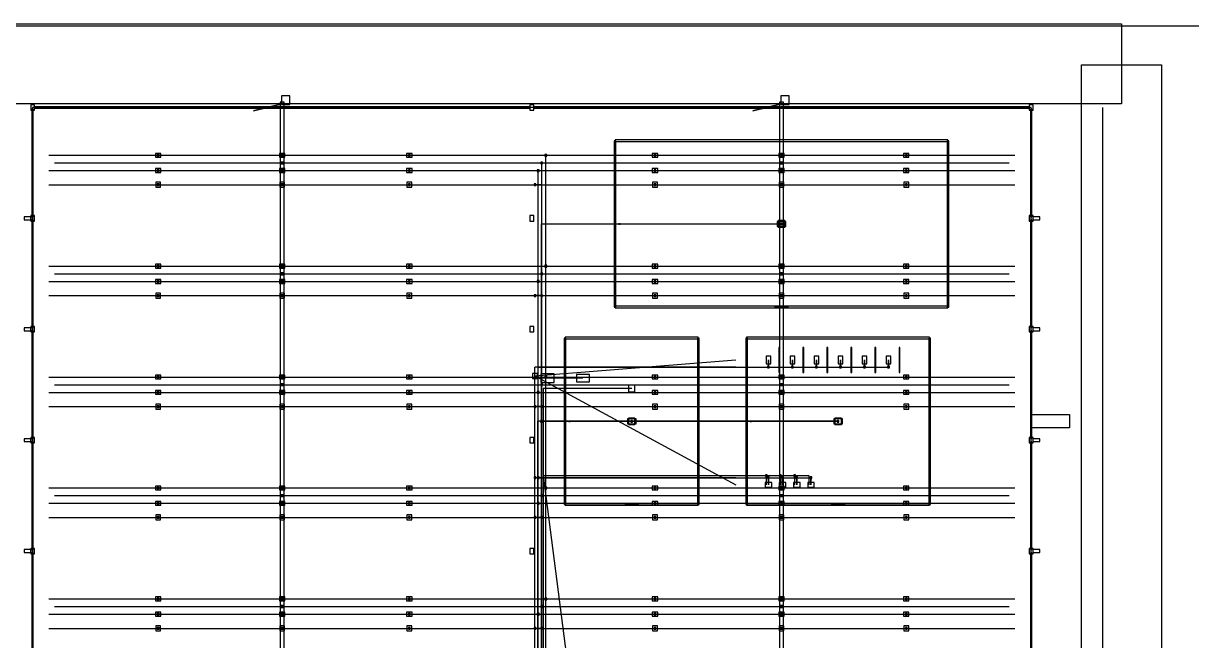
# Model space of a CAD drawing. Header units: metres. Extents: x 0 to 440, y -12 to 455.
# Drawn here: x 111.2 to 218.1, y 122.8 to 179.3 of the extents above; entities that cross this region are included whole.
import ezdxf

# ---------------------------------------------------------------- set-up
doc = ezdxf.new("R2010")
doc.units = ezdxf.units.M
for name, color, linetype in [('DIMENSIONS', 7, 'CONTINUOUS'), ('HALL_EVENT-HALL', 7, 'CONTINUOUS'), ('IFCCOLUMN', 7, 'CONTINUOUS'), ('IFCDOOR', 7, 'CONTINUOUS'), ('IFCWALL', 7, 'CONTINUOUS'), ('MEP_EVENTS_DRAINAGE', 7, 'CONTINUOUS'), ('MEP_EVENTS_ELECTRICAL', 7, 'CONTINUOUS'), ('MEP_EVENTS_FIRE', 7, 'CONTINUOUS'), ('MEP_EVENTS_MECHANICAL', 7, 'CONTINUOUS'), ('MEP_EVENTS_PLUMBING', 7, 'CONTINUOUS'), ('OUTDOOR_30_ACRES', 7, 'CONTINUOUS'), ('SITE_ROADS', 7, 'CONTINUOUS'), ('SITE_WALKS', 7, 'CONTINUOUS')]:
    doc.layers.add(name, color=color, linetype=linetype)

msp = doc.modelspace()

# ---------------------------------------------------------------- linework, layer by layer
at = {"layer": 'DIMENSIONS'}
msp.add_lwpolyline([(210, 70), (210, 171.6)], dxfattribs=at)
at = {"layer": 'HALL_EVENT-HALL'}
msp.add_lwpolyline([(112, 70), (203.44, 70), (203.44, 171.6), (112, 171.6)], close=True, dxfattribs=at)
at = {"layer": 'IFCCOLUMN'}
for points in [[(111.83, 171.350006), (112.17, 171.350006), (112.17, 171.850006), (111.83, 171.850006)], [(157.550001, 171.350006), (157.890001, 171.350006), (157.890001, 171.850006), (157.550001, 171.850006)], [(203.270002, 171.350006), (203.610002, 171.350006), (203.610002, 171.850006), (203.270002, 171.850006)], [(111.220127, 161.310002), (111.849873, 161.310002), (111.849873, 161.570006), (111.220127, 161.570006)], [(111.83, 161.190002), (112.17, 161.190002), (112.17, 161.690002), (111.83, 161.690002)], [(157.550001, 161.190002), (157.890001, 161.190002), (157.890001, 161.690002), (157.550001, 161.690002)], [(203.270002, 161.190002), (203.610002, 161.190002), (203.610002, 161.690002), (203.270002, 161.690002)], [(203.59013, 161.309991), (204.219868, 161.309991), (204.219868, 161.570002), (203.59013, 161.570002)], [(111.220127, 151.149999), (111.849873, 151.149999), (111.849873, 151.410002), (111.220127, 151.410002)], [(111.83, 151.029999), (112.17, 151.029999), (112.17, 151.529999), (111.83, 151.529999)], [(157.550001, 151.029999), (157.890001, 151.029999), (157.890001, 151.529999), (157.550001, 151.529999)], [(203.270002, 151.029999), (203.610002, 151.029999), (203.610002, 151.529999), (203.270002, 151.529999)], [(203.59013, 151.149987), (204.219868, 151.149987), (204.219868, 151.409999), (203.59013, 151.409999)], [(111.220127, 140.989995), (111.849873, 140.989995), (111.849873, 141.249999), (111.220127, 141.249999)], [(111.83, 140.869995), (112.17, 140.869995), (112.17, 141.369995), (111.83, 141.369995)], [(157.550001, 140.869995), (157.890001, 140.869995), (157.890001, 141.369995), (157.550001, 141.369995)], [(203.270002, 140.869995), (203.610002, 140.869995), (203.610002, 141.369995), (203.270002, 141.369995)], [(203.59013, 140.989984), (204.219868, 140.989984), (204.219868, 141.249995), (203.59013, 141.249995)], [(111.220127, 130.830007), (111.849873, 130.830007), (111.849873, 131.09001), (111.220127, 131.09001)], [(111.83, 130.710007), (112.17, 130.710007), (112.17, 131.210007), (111.83, 131.210007)], [(157.550001, 130.710007), (157.890001, 130.710007), (157.890001, 131.210007), (157.550001, 131.210007)], [(203.270002, 130.710007), (203.610002, 130.710007), (203.610002, 131.210007), (203.270002, 131.210007)], [(203.59013, 130.829995), (204.219868, 130.829995), (204.219868, 131.090007), (203.59013, 131.090007)]]:
    msp.add_lwpolyline(points, close=True, dxfattribs=at)
at = {"layer": 'IFCDOOR'}
for points in [[(133.6408, 171.565), (136.0792, 171.565), (136.0792, 171.635), (133.6408, 171.635)], [(179.3608, 171.565), (181.7992, 171.565), (181.7992, 171.635), (179.3608, 171.635)], [(179.97, 153.277), (181.19, 153.277), (181.19, 153.347), (179.97, 153.347)], [(203.405, 144.0664), (203.475, 144.0664), (203.475, 148.3336), (203.405, 148.3336)], [(111.965, 144.9808), (112.035, 144.9808), (112.035, 147.4192), (111.965, 147.4192)], [(166.254, 135.1922), (167.474, 135.1922), (167.474, 135.2622), (166.254, 135.2622)], [(185.1516, 135.1922), (186.3716, 135.1922), (186.3716, 135.2622), (185.1516, 135.2622)]]:
    msp.add_lwpolyline(points, close=True, dxfattribs=at)
at = {"layer": 'IFCWALL'}
for points in [[(111.93, 161.59), (112.07, 161.59), (112.07, 171.45), (111.93, 171.45)], [(112.22, 171.529998), (157.5, 171.529998), (157.5, 171.670002), (112.22, 171.670002)], [(157.94, 171.529998), (203.22, 171.529998), (203.22, 171.670002), (157.94, 171.670002)], [(203.37, 161.59), (203.51, 161.59), (203.51, 171.45), (203.37, 171.45)], [(165.265, 153.312), (165.415, 153.312), (165.415, 168.552), (165.265, 168.552)], [(165.34, 168.477), (195.82, 168.477), (195.82, 168.627), (165.34, 168.627)], [(195.745, 153.312), (195.895, 153.312), (195.895, 168.552), (195.745, 168.552)], [(111.93, 151.43), (112.07, 151.43), (112.07, 161.29), (111.93, 161.29)], [(203.37, 151.43), (203.51, 151.43), (203.51, 161.29), (203.37, 161.29)], [(165.34, 153.237), (195.82, 153.237), (195.82, 153.387), (165.34, 153.387)], [(111.93, 141.27), (112.07, 141.27), (112.07, 151.13), (111.93, 151.13)], [(203.37, 141.27), (203.51, 141.27), (203.51, 151.13), (203.37, 151.13)], [(160.693, 135.2272), (160.843, 135.2272), (160.843, 150.4672), (160.693, 150.4672)], [(160.768, 150.3922), (172.96, 150.3922), (172.96, 150.5422), (160.768, 150.5422)], [(172.885, 135.2272), (173.035, 135.2272), (173.035, 150.4672), (172.885, 150.4672)], [(177.3046, 135.2272), (177.4546, 135.2272), (177.4546, 150.4672), (177.3046, 150.4672)], [(177.3796, 150.3922), (194.1436, 150.3922), (194.1436, 150.5422), (177.3796, 150.5422)], [(194.0686, 135.2272), (194.2186, 135.2272), (194.2186, 150.4672), (194.0686, 150.4672)], [(180.3396, 147.3172), (180.4196, 147.3172), (180.4196, 149.6172), (180.3396, 149.6172)], [(182.5396, 147.3172), (182.6196, 147.3172), (182.6196, 149.6172), (182.5396, 149.6172)], [(184.7396, 147.3172), (184.8196, 147.3172), (184.8196, 149.6172), (184.7396, 149.6172)], [(186.9396, 147.3172), (187.0196, 147.3172), (187.0196, 149.6172), (186.9396, 149.6172)], [(189.1396, 147.3172), (189.2196, 147.3172), (189.2196, 149.6172), (189.1396, 149.6172)], [(191.3396, 147.3172), (191.4196, 147.3172), (191.4196, 149.6172), (191.3396, 149.6172)], [(111.93, 131.11), (112.07, 131.11), (112.07, 140.97), (111.93, 140.97)], [(203.37, 131.11), (203.51, 131.11), (203.51, 140.97), (203.37, 140.97)], [(160.768, 135.1522), (172.96, 135.1522), (172.96, 135.3022), (160.768, 135.3022)], [(177.3796, 135.1522), (194.1436, 135.1522), (194.1436, 135.3022), (177.3796, 135.3022)], [(111.93, 120.95), (112.07, 120.95), (112.07, 130.81), (111.93, 130.81)], [(203.37, 120.95), (203.51, 120.95), (203.51, 130.81), (203.37, 130.81)]]:
    msp.add_lwpolyline(points, close=True, dxfattribs=at)
at = {"layer": 'MEP_EVENTS_DRAINAGE'}
for points in [[(134.796356, 171.876358), (135.573639, 171.876358), (135.573639, 172.653641), (134.796356, 172.653641)], [(180.516357, 171.876358), (181.29364, 171.876358), (181.29364, 172.653641), (180.516357, 172.653641)], [(134.680008, 171.600006), (135.039993, 171.600006), (135.039993, 172.070007), (134.680008, 172.070007)], [(134.680008, 120.800003), (135.039993, 120.800003), (135.039993, 171.600708), (134.680008, 171.600708)], [(180.400009, 171.600006), (180.759995, 171.600006), (180.759995, 172.070007), (180.400009, 172.070007)], [(180.400009, 120.800003), (180.759995, 120.800003), (180.759995, 171.600708), (180.400009, 171.600708)]]:
    msp.add_lwpolyline(points, close=True, dxfattribs=at)
for points in [[(134.860001, 171.940002), (132.225806, 171.3)], [(132.225806, 171.3), (134.86, 171.94)], [(132.225806, 171.3), (132.225806, 171.3)], [(180.580002, 171.940002), (177.945807, 171.3)], [(177.945807, 171.3), (180.58, 171.94)], [(177.945807, 171.3), (177.945807, 171.3)]]:
    msp.add_lwpolyline(points, dxfattribs=at)
at = {"layer": 'MEP_EVENTS_ELECTRICAL'}
for points in [[(123.275002, 164.294998), (123.724998, 164.294998), (123.724998, 164.74501), (123.275002, 164.74501)], [(134.634995, 164.294998), (135.085007, 164.294998), (135.085007, 164.74501), (134.634995, 164.74501)], [(146.274994, 164.294998), (146.725006, 164.294998), (146.725006, 164.74501), (146.274994, 164.74501)], [(168.774994, 164.294998), (169.225006, 164.294998), (169.225006, 164.74501), (168.774994, 164.74501)], [(180.354996, 164.294998), (180.805008, 164.294998), (180.805008, 164.74501), (180.354996, 164.74501)], [(191.774994, 164.294998), (192.225006, 164.294998), (192.225006, 164.74501), (191.774994, 164.74501)], [(123.419998, 164.440002), (123.580002, 164.440002), (123.580002, 164.600006), (123.419998, 164.600006)], [(134.779999, 164.440002), (134.940002, 164.440002), (134.940002, 164.600006), (134.779999, 164.600006)], [(146.419998, 164.440002), (146.580002, 164.440002), (146.580002, 164.600006), (146.419998, 164.600006)], [(157.919998, 164.440002), (158.080002, 164.440002), (158.080002, 164.600006), (157.919998, 164.600006)], [(168.919998, 164.440002), (169.080002, 164.440002), (169.080002, 164.600006), (168.919998, 164.600006)], [(180.5, 164.440002), (180.660004, 164.440002), (180.660004, 164.600006), (180.5, 164.600006)], [(191.919998, 164.440002), (192.080002, 164.440002), (192.080002, 164.600006), (191.919998, 164.600006)], [(123.275002, 154.134995), (123.724998, 154.134995), (123.724998, 154.585007), (123.275002, 154.585007)], [(123.419998, 154.279999), (123.580002, 154.279999), (123.580002, 154.440002), (123.419998, 154.440002)], [(134.634995, 154.134995), (135.085007, 154.134995), (135.085007, 154.585007), (134.634995, 154.585007)], [(134.779999, 154.279999), (134.940002, 154.279999), (134.940002, 154.440002), (134.779999, 154.440002)], [(146.274994, 154.134995), (146.725006, 154.134995), (146.725006, 154.585007), (146.274994, 154.585007)], [(146.419998, 154.279999), (146.580002, 154.279999), (146.580002, 154.440002), (146.419998, 154.440002)], [(157.919998, 154.279999), (158.080002, 154.279999), (158.080002, 154.440002), (157.919998, 154.440002)], [(158.550003, 154.279999), (158.710007, 154.279999), (158.710007, 154.440002), (158.550003, 154.440002)], [(168.774994, 154.134995), (169.225006, 154.134995), (169.225006, 154.585007), (168.774994, 154.585007)], [(168.919998, 154.279999), (169.080002, 154.279999), (169.080002, 154.440002), (168.919998, 154.440002)], [(180.354996, 154.134995), (180.805008, 154.134995), (180.805008, 154.585007), (180.354996, 154.585007)], [(180.5, 154.279999), (180.660004, 154.279999), (180.660004, 154.440002), (180.5, 154.440002)], [(191.774994, 154.134995), (192.225006, 154.134995), (192.225006, 154.585007), (191.774994, 154.585007)], [(191.919998, 154.279999), (192.080002, 154.279999), (192.080002, 154.440002), (191.919998, 154.440002)], [(123.275002, 143.974991), (123.724998, 143.974991), (123.724998, 144.425003), (123.275002, 144.425003)], [(134.634995, 143.974991), (135.085007, 143.974991), (135.085007, 144.425003), (134.634995, 144.425003)], [(146.274994, 143.974991), (146.725006, 143.974991), (146.725006, 144.425003), (146.274994, 144.425003)], [(168.774994, 143.974991), (169.225006, 143.974991), (169.225006, 144.425003), (168.774994, 144.425003)], [(180.354996, 143.974991), (180.805008, 143.974991), (180.805008, 144.425003), (180.354996, 144.425003)], [(191.774994, 143.974991), (192.225006, 143.974991), (192.225006, 144.425003), (191.774994, 144.425003)], [(123.419998, 144.119995), (123.580002, 144.119995), (123.580002, 144.279999), (123.419998, 144.279999)], [(134.779999, 144.119995), (134.940002, 144.119995), (134.940002, 144.279999), (134.779999, 144.279999)], [(146.419998, 144.119995), (146.580002, 144.119995), (146.580002, 144.279999), (146.419998, 144.279999)], [(157.919998, 144.119995), (158.080002, 144.119995), (158.080002, 144.279999), (157.919998, 144.279999)], [(158.550003, 144.119995), (158.710007, 144.119995), (158.710007, 144.279999), (158.550003, 144.279999)], [(168.919998, 144.119995), (169.080002, 144.119995), (169.080002, 144.279999), (168.919998, 144.279999)], [(180.5, 144.119995), (180.660004, 144.119995), (180.660004, 144.279999), (180.5, 144.279999)], [(191.919998, 144.119995), (192.080002, 144.119995), (192.080002, 144.279999), (191.919998, 144.279999)], [(123.275002, 133.814987), (123.724998, 133.814987), (123.724998, 134.264999), (123.275002, 134.264999)], [(123.419998, 133.959991), (123.580002, 133.959991), (123.580002, 134.119995), (123.419998, 134.119995)], [(134.634995, 133.814987), (135.085007, 133.814987), (135.085007, 134.264999), (134.634995, 134.264999)], [(134.779999, 133.959991), (134.940002, 133.959991), (134.940002, 134.119995), (134.779999, 134.119995)], [(146.274994, 133.814987), (146.725006, 133.814987), (146.725006, 134.264999), (146.274994, 134.264999)], [(146.419998, 133.959991), (146.580002, 133.959991), (146.580002, 134.119995), (146.419998, 134.119995)], [(157.919998, 133.959991), (158.080002, 133.959991), (158.080002, 134.119995), (157.919998, 134.119995)], [(158.550003, 133.959991), (158.710007, 133.959991), (158.710007, 134.119995), (158.550003, 134.119995)], [(168.774994, 133.814987), (169.225006, 133.814987), (169.225006, 134.264999), (168.774994, 134.264999)], [(168.919998, 133.959991), (169.080002, 133.959991), (169.080002, 134.119995), (168.919998, 134.119995)], [(180.354996, 133.814987), (180.805008, 133.814987), (180.805008, 134.264999), (180.354996, 134.264999)], [(180.5, 133.959991), (180.660004, 133.959991), (180.660004, 134.119995), (180.5, 134.119995)], [(191.774994, 133.814987), (192.225006, 133.814987), (192.225006, 134.264999), (191.774994, 134.264999)], [(191.919998, 133.959991), (192.080002, 133.959991), (192.080002, 134.119995), (191.919998, 134.119995)], [(123.275002, 123.654999), (123.724998, 123.654999), (123.724998, 124.104996), (123.275002, 124.104996)], [(134.634995, 123.654999), (135.085007, 123.654999), (135.085007, 124.104996), (134.634995, 124.104996)], [(146.274994, 123.654999), (146.725006, 123.654999), (146.725006, 124.104996), (146.274994, 124.104996)], [(168.774994, 123.654999), (169.225006, 123.654999), (169.225006, 124.104996), (168.774994, 124.104996)], [(180.354996, 123.654999), (180.805008, 123.654999), (180.805008, 124.104996), (180.354996, 124.104996)], [(191.774994, 123.654999), (192.225006, 123.654999), (192.225006, 124.104996), (191.774994, 124.104996)], [(123.419998, 123.799995), (123.580002, 123.799995), (123.580002, 123.959999), (123.419998, 123.959999)], [(134.779999, 123.799995), (134.940002, 123.799995), (134.940002, 123.959999), (134.779999, 123.959999)], [(146.419998, 123.799995), (146.580002, 123.799995), (146.580002, 123.959999), (146.419998, 123.959999)], [(157.919998, 123.799995), (158.080002, 123.799995), (158.080002, 123.959999), (157.919998, 123.959999)], [(158.550003, 123.799995), (158.710007, 123.799995), (158.710007, 123.959999), (158.550003, 123.959999)], [(168.919998, 123.799995), (169.080002, 123.799995), (169.080002, 123.959999), (168.919998, 123.959999)], [(180.5, 123.799995), (180.660004, 123.799995), (180.660004, 123.959999), (180.5, 123.959999)], [(191.919998, 123.799995), (192.080002, 123.799995), (192.080002, 123.959999), (191.919998, 123.959999)]]:
    msp.add_lwpolyline(points, close=True, dxfattribs=at)
for points in [[(113.5, 164.52), (123.5, 164.52)], [(123.5, 164.52), (134.86, 164.52)], [(123.5, 164.52), (123.5, 164.52)], [(134.86, 164.52), (146.5, 164.52)], [(134.86, 164.52), (134.86, 164.52)], [(146.5, 164.52), (158, 164.52)], [(146.5, 164.52), (146.5, 164.52)], [(158.63, 164.52), (158, 164.52)], [(158, 164.52), (158, 164.52)], [(158, 164.52), (169, 164.52)], [(158.63, 154.36), (158.63, 164.52)], [(169, 164.52), (180.58, 164.52)], [(169, 164.52), (169, 164.52)], [(180.58, 164.52), (192, 164.52)], [(180.58, 164.52), (180.58, 164.52)], [(192, 164.52), (201.94, 164.52)], [(192, 164.52), (192, 164.52)], [(113.5, 154.36), (123.5, 154.36)], [(123.5, 154.36), (134.86, 154.36)], [(123.5, 154.36), (123.5, 154.36)], [(134.86, 154.36), (146.5, 154.36)], [(134.86, 154.36), (134.86, 154.36)], [(146.5, 154.36), (158, 154.36)], [(146.5, 154.36), (146.5, 154.36)], [(158.63, 154.36), (158, 154.36)], [(158, 154.36), (158, 154.36)], [(158, 154.36), (169, 154.36)], [(158.63, 144.2), (158.63, 154.36)], [(169, 154.36), (180.58, 154.36)], [(169, 154.36), (169, 154.36)], [(180.58, 154.36), (192, 154.36)], [(180.58, 154.36), (180.58, 154.36)], [(192, 154.36), (201.94, 154.36)], [(192, 154.36), (192, 154.36)], [(113.5, 144.2), (123.5, 144.2)], [(123.5, 144.2), (134.86, 144.2)], [(123.5, 144.2), (123.5, 144.2)], [(134.86, 144.2), (146.5, 144.2)], [(134.86, 144.2), (134.86, 144.2)], [(146.5, 144.2), (158, 144.2)], [(146.5, 144.2), (146.5, 144.2)], [(158.63, 144.2), (158, 144.2)], [(158, 144.2), (158, 144.2)], [(158, 144.2), (169, 144.2)], [(158.63, 134.04), (158.63, 144.2)], [(169, 144.2), (180.58, 144.2)], [(169, 144.2), (169, 144.2)], [(180.58, 144.2), (192, 144.2)], [(180.58, 144.2), (180.58, 144.2)], [(192, 144.2), (201.94, 144.2)], [(192, 144.2), (192, 144.2)], [(113.5, 134.04), (123.5, 134.04)], [(123.5, 134.04), (134.86, 134.04)], [(123.5, 134.04), (123.5, 134.04)], [(134.86, 134.04), (146.5, 134.04)], [(134.86, 134.04), (134.86, 134.04)], [(146.5, 134.04), (158, 134.04)], [(146.5, 134.04), (146.5, 134.04)], [(158.63, 134.04), (158, 134.04)], [(158, 134.04), (158, 134.04)], [(158, 134.04), (169, 134.04)], [(158.63, 123.88), (158.63, 134.04)], [(169, 134.04), (180.58, 134.04)], [(169, 134.04), (169, 134.04)], [(180.58, 134.04), (192, 134.04)], [(180.58, 134.04), (180.58, 134.04)], [(192, 134.04), (201.94, 134.04)], [(192, 134.04), (192, 134.04)], [(113.5, 123.88), (123.5, 123.88)], [(123.5, 123.88), (134.86, 123.88)], [(123.5, 123.88), (123.5, 123.88)], [(134.86, 123.88), (146.5, 123.88)], [(134.86, 123.88), (134.86, 123.88)], [(146.5, 123.88), (158, 123.88)], [(146.5, 123.88), (146.5, 123.88)], [(158.63, 123.88), (158, 123.88)], [(158, 123.88), (158, 123.88)], [(158, 123.88), (169, 123.88)], [(158.63, 113.72), (158.63, 123.88)], [(169, 123.88), (180.58, 123.88)], [(169, 123.88), (169, 123.88)], [(180.58, 123.88), (192, 123.88)], [(180.58, 123.88), (180.58, 123.88)], [(192, 123.88), (201.94, 123.88)], [(192, 123.88), (192, 123.88)]]:
    msp.add_lwpolyline(points, dxfattribs=at)
at = {"layer": 'MEP_EVENTS_FIRE'}
for points in [[(114, 166.52), (134.86, 166.52)], [(134.86, 166.52), (158.63, 166.52)], [(134.86, 166.52), (134.86, 166.52)], [(158.63, 156.36), (158.63, 166.52)], [(158.63, 166.52), (158.63, 166.52)], [(158.63, 166.52), (180.58, 166.52)], [(180.58, 166.52), (201.44, 166.52)], [(180.58, 166.52), (180.58, 166.52)], [(114, 156.36), (134.86, 156.36)], [(134.86, 156.36), (158.63, 156.36)], [(134.86, 156.36), (134.86, 156.36)], [(158.63, 146.2), (158.63, 156.36)], [(158.63, 156.36), (158.63, 156.36)], [(158.63, 156.36), (180.58, 156.36)], [(180.58, 156.36), (201.44, 156.36)], [(180.58, 156.36), (180.58, 156.36)], [(114, 146.2), (134.86, 146.2)], [(134.86, 146.2), (158.63, 146.2)], [(134.86, 146.2), (134.86, 146.2)], [(158.63, 136.04), (158.63, 146.2)], [(158.63, 146.2), (158.63, 146.2)], [(158.63, 146.2), (180.58, 146.2)], [(180.58, 146.2), (201.44, 146.2)], [(180.58, 146.2), (180.58, 146.2)], [(114, 136.04), (134.86, 136.04)], [(134.86, 136.04), (158.63, 136.04)], [(134.86, 136.04), (134.86, 136.04)], [(158.63, 125.88), (158.63, 136.04)], [(158.63, 136.04), (158.63, 136.04)], [(158.63, 136.04), (180.58, 136.04)], [(180.58, 136.04), (201.44, 136.04)], [(180.58, 136.04), (180.58, 136.04)], [(114, 125.88), (134.86, 125.88)], [(134.86, 125.88), (158.63, 125.88)], [(134.86, 125.88), (134.86, 125.88)], [(158.63, 115.72), (158.63, 125.88)], [(158.63, 125.88), (158.63, 125.88)], [(158.63, 125.88), (180.58, 125.88)], [(180.58, 125.88), (201.44, 125.88)], [(180.58, 125.88), (180.58, 125.88)]]:
    msp.add_lwpolyline(points, dxfattribs=at)
for points in [[(134.779999, 166.440002), (134.940002, 166.440002), (134.940002, 166.600006), (134.779999, 166.600006)], [(134.820007, 166.480011), (134.899994, 166.480011), (134.899994, 166.559998), (134.820007, 166.559998)], [(158.550003, 166.440002), (158.710007, 166.440002), (158.710007, 166.600006), (158.550003, 166.600006)], [(180.5, 166.440002), (180.660004, 166.440002), (180.660004, 166.600006), (180.5, 166.600006)], [(180.540009, 166.480011), (180.619995, 166.480011), (180.619995, 166.559998), (180.540009, 166.559998)], [(134.779999, 156.279999), (134.940002, 156.279999), (134.940002, 156.440002), (134.779999, 156.440002)], [(134.820007, 156.320007), (134.899994, 156.320007), (134.899994, 156.399994), (134.820007, 156.399994)], [(158.550003, 156.279999), (158.710007, 156.279999), (158.710007, 156.440002), (158.550003, 156.440002)], [(158.550003, 156.279999), (158.710007, 156.279999), (158.710007, 156.440002), (158.550003, 156.440002)], [(180.5, 156.279999), (180.660004, 156.279999), (180.660004, 156.440002), (180.5, 156.440002)], [(180.540009, 156.320007), (180.619995, 156.320007), (180.619995, 156.399994), (180.540009, 156.399994)], [(134.779999, 146.119995), (134.940002, 146.119995), (134.940002, 146.279999), (134.779999, 146.279999)], [(134.820007, 146.160004), (134.899994, 146.160004), (134.899994, 146.23999), (134.820007, 146.23999)], [(158.550003, 146.119995), (158.710007, 146.119995), (158.710007, 146.279999), (158.550003, 146.279999)], [(158.550003, 146.119995), (158.710007, 146.119995), (158.710007, 146.279999), (158.550003, 146.279999)], [(180.5, 146.119995), (180.660004, 146.119995), (180.660004, 146.279999), (180.5, 146.279999)], [(180.540009, 146.160004), (180.619995, 146.160004), (180.619995, 146.23999), (180.540009, 146.23999)], [(134.779999, 135.959991), (134.940002, 135.959991), (134.940002, 136.119995), (134.779999, 136.119995)], [(134.820007, 136), (134.899994, 136), (134.899994, 136.079987), (134.820007, 136.079987)], [(158.550003, 135.959991), (158.710007, 135.959991), (158.710007, 136.119995), (158.550003, 136.119995)], [(158.550003, 135.959991), (158.710007, 135.959991), (158.710007, 136.119995), (158.550003, 136.119995)], [(180.5, 135.959991), (180.660004, 135.959991), (180.660004, 136.119995), (180.5, 136.119995)], [(180.540009, 136), (180.619995, 136), (180.619995, 136.079987), (180.540009, 136.079987)], [(134.779999, 125.799995), (134.940002, 125.799995), (134.940002, 125.959999), (134.779999, 125.959999)], [(134.820007, 125.839996), (134.899994, 125.839996), (134.899994, 125.919998), (134.820007, 125.919998)], [(158.550003, 125.799995), (158.710007, 125.799995), (158.710007, 125.959999), (158.550003, 125.959999)], [(158.550003, 125.799995), (158.710007, 125.799995), (158.710007, 125.959999), (158.550003, 125.959999)], [(180.5, 125.799995), (180.660004, 125.799995), (180.660004, 125.959999), (180.5, 125.959999)], [(180.540009, 125.839996), (180.619995, 125.839996), (180.619995, 125.919998), (180.540009, 125.919998)]]:
    msp.add_lwpolyline(points, close=True, dxfattribs=at)
at = {"layer": 'MEP_EVENTS_MECHANICAL'}
for points in [[(113.5, 167.22), (123.5, 167.22)], [(123.5, 167.22), (134.86, 167.22)], [(134.86, 167.22), (146.5, 167.22)], [(146.5, 167.22), (159, 167.22)], [(159, 157.06), (159, 167.22)], [(159, 167.22), (159, 167.22)], [(159, 167.22), (169, 167.22)], [(169, 167.22), (180.58, 167.22)], [(180.58, 167.22), (192, 167.22)], [(192, 167.22), (201.94, 167.22)], [(113.5, 165.82), (123.5, 165.82)], [(123.5, 165.82), (134.86, 165.82)], [(134.86, 165.82), (146.5, 165.82)], [(146.5, 165.82), (158.3, 165.82)], [(158.3, 155.66), (158.3, 165.82)], [(158.3, 165.82), (158.3, 165.82)], [(158.3, 165.82), (169, 165.82)], [(169, 165.82), (180.58, 165.82)], [(180.58, 165.82), (192, 165.82)], [(192, 165.82), (201.94, 165.82)], [(158.6, 142.8472), (158.6, 160.932)], [(158.6, 160.932), (180.58, 160.932)], [(180.58, 160.932), (180.58, 160.932)], [(180.58, 160.932), (180.58, 160.932)], [(113.5, 157.06), (123.5, 157.06)], [(123.5, 157.06), (134.86, 157.06)], [(134.86, 157.06), (146.5, 157.06)], [(146.5, 157.06), (159, 157.06)], [(159, 146.9), (159, 157.06)], [(159, 157.06), (159, 157.06)], [(159, 157.06), (169, 157.06)], [(169, 157.06), (180.58, 157.06)], [(180.58, 157.06), (192, 157.06)], [(192, 157.06), (201.94, 157.06)], [(113.5, 155.66), (123.5, 155.66)], [(123.5, 155.66), (134.86, 155.66)], [(134.86, 155.66), (146.5, 155.66)], [(146.5, 155.66), (158.3, 155.66)], [(158.3, 145.5), (158.3, 155.66)], [(158.3, 155.66), (158.3, 155.66)], [(158.3, 155.66), (169, 155.66)], [(169, 155.66), (180.58, 155.66)], [(180.58, 155.66), (192, 155.66)], [(192, 155.66), (201.94, 155.66)], [(113.5, 146.9), (123.5, 146.9)], [(123.5, 146.9), (134.86, 146.9)], [(134.86, 146.9), (146.5, 146.9)], [(146.5, 146.9), (159, 146.9)], [(159, 136.74), (159, 146.9)], [(159, 146.9), (159, 146.9)], [(159, 146.9), (169, 146.9)], [(169, 146.9), (180.58, 146.9)], [(180.58, 146.9), (192, 146.9)], [(192, 146.9), (201.94, 146.9)], [(113.5, 145.5), (123.5, 145.5)], [(123.5, 145.5), (134.86, 145.5)], [(134.86, 145.5), (146.5, 145.5)], [(146.5, 145.5), (158.3, 145.5)], [(158.3, 135.34), (158.3, 145.5)], [(158.3, 145.5), (158.3, 145.5)], [(158.3, 145.5), (169, 145.5)], [(166.864, 145.8472), (158.75, 145.8472)], [(158.75, 145.8472), (158.75, 68.8)], [(166.864, 145.8472), (166.864, 145.8472)], [(169, 145.5), (180.58, 145.5)], [(180.58, 145.5), (192, 145.5)], [(192, 145.5), (201.94, 145.5)], [(185.76, 142.8472), (158.25, 142.8472)], [(158.25, 142.8472), (158.25, 68.8)], [(158.6, 77.62), (158.6, 142.8472)], [(158.6, 142.8472), (166.864, 142.8472)], [(158.6, 142.8472), (185.7616, 142.8472)], [(166.864, 142.8472), (166.864, 142.8472)], [(166.864, 142.8472), (166.864, 142.8472)], [(185.76, 142.8472), (185.76, 142.8472)], [(185.7616, 142.8472), (185.7616, 142.8472)], [(185.7616, 142.8472), (185.7616, 142.8472)], [(113.5, 136.74), (123.5, 136.74)], [(123.5, 136.74), (134.86, 136.74)], [(134.86, 136.74), (146.5, 136.74)], [(146.5, 136.74), (159, 136.74)], [(159, 126.58), (159, 136.74)], [(159, 136.74), (159, 136.74)], [(159, 136.74), (169, 136.74)], [(169, 136.74), (180.58, 136.74)], [(180.58, 136.74), (192, 136.74)], [(192, 136.74), (201.94, 136.74)], [(113.5, 135.34), (123.5, 135.34)], [(123.5, 135.34), (134.86, 135.34)], [(134.86, 135.34), (146.5, 135.34)], [(146.5, 135.34), (158.3, 135.34)], [(158.3, 125.18), (158.3, 135.34)], [(158.3, 135.34), (158.3, 135.34)], [(158.3, 135.34), (169, 135.34)], [(169, 135.34), (180.58, 135.34)], [(180.58, 135.34), (192, 135.34)], [(192, 135.34), (201.94, 135.34)], [(113.5, 126.58), (123.5, 126.58)], [(123.5, 126.58), (134.86, 126.58)], [(134.86, 126.58), (146.5, 126.58)], [(146.5, 126.58), (159, 126.58)], [(159, 116.42), (159, 126.58)], [(159, 126.58), (159, 126.58)], [(159, 126.58), (169, 126.58)], [(169, 126.58), (180.58, 126.58)], [(180.58, 126.58), (192, 126.58)], [(192, 126.58), (201.94, 126.58)], [(113.5, 125.18), (123.5, 125.18)], [(123.5, 125.18), (134.86, 125.18)], [(134.86, 125.18), (146.5, 125.18)], [(146.5, 125.18), (158.3, 125.18)], [(158.3, 115.02), (158.3, 125.18)], [(158.3, 125.18), (158.3, 125.18)], [(158.3, 125.18), (169, 125.18)], [(169, 125.18), (180.58, 125.18)], [(180.58, 125.18), (192, 125.18)], [(192, 125.18), (201.94, 125.18)]]:
    msp.add_lwpolyline(points, dxfattribs=at)
for points in [[(123.25, 167.044998), (123.75, 167.044998), (123.75, 167.395004), (123.25, 167.395004)], [(123.419998, 167.139999), (123.580002, 167.139999), (123.580002, 167.300003), (123.419998, 167.300003)], [(134.610001, 167.044998), (135.110001, 167.044998), (135.110001, 167.395004), (134.610001, 167.395004)], [(134.779999, 167.139999), (134.940002, 167.139999), (134.940002, 167.300003), (134.779999, 167.300003)], [(146.25, 167.044998), (146.75, 167.044998), (146.75, 167.395004), (146.25, 167.395004)], [(146.419998, 167.139999), (146.580002, 167.139999), (146.580002, 167.300003), (146.419998, 167.300003)], [(158.919998, 167.139999), (159.080002, 167.139999), (159.080002, 167.300003), (158.919998, 167.300003)], [(168.75, 167.044998), (169.25, 167.044998), (169.25, 167.395004), (168.75, 167.395004)], [(168.919998, 167.139999), (169.080002, 167.139999), (169.080002, 167.300003), (168.919998, 167.300003)], [(180.330002, 167.044998), (180.830002, 167.044998), (180.830002, 167.395004), (180.330002, 167.395004)], [(180.5, 167.139999), (180.660004, 167.139999), (180.660004, 167.300003), (180.5, 167.300003)], [(191.75, 167.044998), (192.25, 167.044998), (192.25, 167.395004), (191.75, 167.395004)], [(191.919998, 167.139999), (192.080002, 167.139999), (192.080002, 167.300003), (191.919998, 167.300003)], [(123.25, 165.645004), (123.75, 165.645004), (123.75, 165.99501), (123.25, 165.99501)], [(123.419998, 165.740005), (123.580002, 165.740005), (123.580002, 165.900009), (123.419998, 165.900009)], [(134.610001, 165.645004), (135.110001, 165.645004), (135.110001, 165.99501), (134.610001, 165.99501)], [(134.779999, 165.740005), (134.940002, 165.740005), (134.940002, 165.900009), (134.779999, 165.900009)], [(146.25, 165.645004), (146.75, 165.645004), (146.75, 165.99501), (146.25, 165.99501)], [(146.419998, 165.740005), (146.580002, 165.740005), (146.580002, 165.900009), (146.419998, 165.900009)], [(158.220001, 165.740005), (158.380005, 165.740005), (158.380005, 165.900009), (158.220001, 165.900009)], [(168.75, 165.645004), (169.25, 165.645004), (169.25, 165.99501), (168.75, 165.99501)], [(168.919998, 165.740005), (169.080002, 165.740005), (169.080002, 165.900009), (168.919998, 165.900009)], [(180.330002, 165.645004), (180.830002, 165.645004), (180.830002, 165.99501), (180.330002, 165.99501)], [(180.5, 165.740005), (180.660004, 165.740005), (180.660004, 165.900009), (180.5, 165.900009)], [(191.75, 165.645004), (192.25, 165.645004), (192.25, 165.99501), (191.75, 165.99501)], [(191.919998, 165.740005), (192.080002, 165.740005), (192.080002, 165.900009), (191.919998, 165.900009)], [(165.680008, 160.912003), (165.800003, 160.912003), (165.800003, 160.952011), (165.680008, 160.952011)], [(180.180008, 160.707001), (180.979996, 160.707001), (180.979996, 161.157013), (180.180008, 161.157013)], [(180.279999, 160.632004), (180.880005, 160.632004), (180.880005, 161.23201), (180.279999, 161.23201)], [(180.5, 160.852005), (180.660004, 160.852005), (180.660004, 161.012009), (180.5, 161.012009)], [(123.25, 156.884995), (123.75, 156.884995), (123.75, 157.235001), (123.25, 157.235001)], [(123.419998, 156.979996), (123.580002, 156.979996), (123.580002, 157.139999), (123.419998, 157.139999)], [(134.610001, 156.884995), (135.110001, 156.884995), (135.110001, 157.235001), (134.610001, 157.235001)], [(134.779999, 156.979996), (134.940002, 156.979996), (134.940002, 157.139999), (134.779999, 157.139999)], [(146.25, 156.884995), (146.75, 156.884995), (146.75, 157.235001), (146.25, 157.235001)], [(146.419998, 156.979996), (146.580002, 156.979996), (146.580002, 157.139999), (146.419998, 157.139999)], [(158.919998, 156.979996), (159.080002, 156.979996), (159.080002, 157.139999), (158.919998, 157.139999)], [(158.919998, 156.979996), (159.080002, 156.979996), (159.080002, 157.139999), (158.919998, 157.139999)], [(168.75, 156.884995), (169.25, 156.884995), (169.25, 157.235001), (168.75, 157.235001)], [(168.919998, 156.979996), (169.080002, 156.979996), (169.080002, 157.139999), (168.919998, 157.139999)], [(180.330002, 156.884995), (180.830002, 156.884995), (180.830002, 157.235001), (180.330002, 157.235001)], [(180.5, 156.979996), (180.660004, 156.979996), (180.660004, 157.139999), (180.5, 157.139999)], [(191.75, 156.884995), (192.25, 156.884995), (192.25, 157.235001), (191.75, 157.235001)], [(191.919998, 156.979996), (192.080002, 156.979996), (192.080002, 157.139999), (191.919998, 157.139999)], [(123.25, 155.485001), (123.75, 155.485001), (123.75, 155.835007), (123.25, 155.835007)], [(123.419998, 155.580002), (123.580002, 155.580002), (123.580002, 155.740005), (123.419998, 155.740005)], [(134.610001, 155.485001), (135.110001, 155.485001), (135.110001, 155.835007), (134.610001, 155.835007)], [(134.779999, 155.580002), (134.940002, 155.580002), (134.940002, 155.740005), (134.779999, 155.740005)], [(146.25, 155.485001), (146.75, 155.485001), (146.75, 155.835007), (146.25, 155.835007)], [(146.419998, 155.580002), (146.580002, 155.580002), (146.580002, 155.740005), (146.419998, 155.740005)], [(158.220001, 155.580002), (158.380005, 155.580002), (158.380005, 155.740005), (158.220001, 155.740005)], [(158.220001, 155.580002), (158.380005, 155.580002), (158.380005, 155.740005), (158.220001, 155.740005)], [(168.75, 155.485001), (169.25, 155.485001), (169.25, 155.835007), (168.75, 155.835007)], [(168.919998, 155.580002), (169.080002, 155.580002), (169.080002, 155.740005), (168.919998, 155.740005)], [(180.330002, 155.485001), (180.830002, 155.485001), (180.830002, 155.835007), (180.330002, 155.835007)], [(180.5, 155.580002), (180.660004, 155.580002), (180.660004, 155.740005), (180.5, 155.740005)], [(191.75, 155.485001), (192.25, 155.485001), (192.25, 155.835007), (191.75, 155.835007)], [(191.919998, 155.580002), (192.080002, 155.580002), (192.080002, 155.740005), (191.919998, 155.740005)], [(123.25, 146.724991), (123.75, 146.724991), (123.75, 147.074997), (123.25, 147.074997)], [(123.419998, 146.819992), (123.580002, 146.819992), (123.580002, 146.979996), (123.419998, 146.979996)], [(134.610001, 146.724991), (135.110001, 146.724991), (135.110001, 147.074997), (134.610001, 147.074997)], [(134.779999, 146.819992), (134.940002, 146.819992), (134.940002, 146.979996), (134.779999, 146.979996)], [(146.25, 146.724991), (146.75, 146.724991), (146.75, 147.074997), (146.25, 147.074997)], [(146.419998, 146.819992), (146.580002, 146.819992), (146.580002, 146.979996), (146.419998, 146.979996)], [(158.919998, 146.819992), (159.080002, 146.819992), (159.080002, 146.979996), (158.919998, 146.979996)], [(158.919998, 146.819992), (159.080002, 146.819992), (159.080002, 146.979996), (158.919998, 146.979996)], [(168.75, 146.724991), (169.25, 146.724991), (169.25, 147.074997), (168.75, 147.074997)], [(168.919998, 146.819992), (169.080002, 146.819992), (169.080002, 146.979996), (168.919998, 146.979996)], [(180.330002, 146.724991), (180.830002, 146.724991), (180.830002, 147.074997), (180.330002, 147.074997)], [(180.5, 146.819992), (180.660004, 146.819992), (180.660004, 146.979996), (180.5, 146.979996)], [(191.75, 146.724991), (192.25, 146.724991), (192.25, 147.074997), (191.75, 147.074997)], [(191.919998, 146.819992), (192.080002, 146.819992), (192.080002, 146.979996), (191.919998, 146.979996)], [(123.25, 145.324997), (123.75, 145.324997), (123.75, 145.675003), (123.25, 145.675003)], [(123.419998, 145.419998), (123.580002, 145.419998), (123.580002, 145.580002), (123.419998, 145.580002)], [(134.610001, 145.324997), (135.110001, 145.324997), (135.110001, 145.675003), (134.610001, 145.675003)], [(134.779999, 145.419998), (134.940002, 145.419998), (134.940002, 145.580002), (134.779999, 145.580002)], [(146.25, 145.324997), (146.75, 145.324997), (146.75, 145.675003), (146.25, 145.675003)], [(146.419998, 145.419998), (146.580002, 145.419998), (146.580002, 145.580002), (146.419998, 145.580002)], [(158.220001, 145.419998), (158.380005, 145.419998), (158.380005, 145.580002), (158.220001, 145.580002)], [(158.220001, 145.419998), (158.380005, 145.419998), (158.380005, 145.580002), (158.220001, 145.580002)], [(166.563995, 145.547195), (167.164001, 145.547195), (167.164001, 146.147202), (166.563995, 146.147202)], [(168.75, 145.324997), (169.25, 145.324997), (169.25, 145.675003), (168.75, 145.675003)], [(168.919998, 145.419998), (169.080002, 145.419998), (169.080002, 145.580002), (168.919998, 145.580002)], [(180.330002, 145.324997), (180.830002, 145.324997), (180.830002, 145.675003), (180.330002, 145.675003)], [(180.5, 145.419998), (180.660004, 145.419998), (180.660004, 145.580002), (180.5, 145.580002)], [(191.75, 145.324997), (192.25, 145.324997), (192.25, 145.675003), (191.75, 145.675003)], [(191.919998, 145.419998), (192.080002, 145.419998), (192.080002, 145.580002), (191.919998, 145.580002)], [(158.520004, 142.767197), (158.680008, 142.767197), (158.680008, 142.9272), (158.520004, 142.9272)], [(161.108002, 142.827194), (161.227997, 142.827194), (161.227997, 142.867203), (161.108002, 142.867203)], [(166.464005, 142.622192), (167.263992, 142.622192), (167.263992, 143.072205), (166.464005, 143.072205)], [(166.563995, 142.547195), (167.164001, 142.547195), (167.164001, 143.147202), (166.563995, 143.147202)], [(166.783997, 142.767197), (166.944, 142.767197), (166.944, 142.9272), (166.783997, 142.9272)], [(177.719604, 142.827194), (177.8396, 142.827194), (177.8396, 142.867203), (177.719604, 142.867203)], [(185.361603, 142.622192), (186.161591, 142.622192), (186.161591, 143.072205), (185.361603, 143.072205)], [(185.459991, 142.547195), (186.059998, 142.547195), (186.059998, 143.147202), (185.459991, 143.147202)], [(185.461594, 142.547195), (186.0616, 142.547195), (186.0616, 143.147202), (185.461594, 143.147202)], [(185.681595, 142.767197), (185.841599, 142.767197), (185.841599, 142.9272), (185.681595, 142.9272)], [(123.25, 136.565002), (123.75, 136.565002), (123.75, 136.915009), (123.25, 136.915009)], [(123.419998, 136.660004), (123.580002, 136.660004), (123.580002, 136.820007), (123.419998, 136.820007)], [(134.610001, 136.565002), (135.110001, 136.565002), (135.110001, 136.915009), (134.610001, 136.915009)], [(134.779999, 136.660004), (134.940002, 136.660004), (134.940002, 136.820007), (134.779999, 136.820007)], [(146.25, 136.565002), (146.75, 136.565002), (146.75, 136.915009), (146.25, 136.915009)], [(146.419998, 136.660004), (146.580002, 136.660004), (146.580002, 136.820007), (146.419998, 136.820007)], [(158.919998, 136.660004), (159.080002, 136.660004), (159.080002, 136.820007), (158.919998, 136.820007)], [(158.919998, 136.660004), (159.080002, 136.660004), (159.080002, 136.820007), (158.919998, 136.820007)], [(168.75, 136.565002), (169.25, 136.565002), (169.25, 136.915009), (168.75, 136.915009)], [(168.919998, 136.660004), (169.080002, 136.660004), (169.080002, 136.820007), (168.919998, 136.820007)], [(180.330002, 136.565002), (180.830002, 136.565002), (180.830002, 136.915009), (180.330002, 136.915009)], [(180.5, 136.660004), (180.660004, 136.660004), (180.660004, 136.820007), (180.5, 136.820007)], [(191.75, 136.565002), (192.25, 136.565002), (192.25, 136.915009), (191.75, 136.915009)], [(191.919998, 136.660004), (192.080002, 136.660004), (192.080002, 136.820007), (191.919998, 136.820007)], [(123.25, 135.164993), (123.75, 135.164993), (123.75, 135.514999), (123.25, 135.514999)], [(123.419998, 135.259995), (123.580002, 135.259995), (123.580002, 135.419998), (123.419998, 135.419998)], [(134.610001, 135.164993), (135.110001, 135.164993), (135.110001, 135.514999), (134.610001, 135.514999)], [(134.779999, 135.259995), (134.940002, 135.259995), (134.940002, 135.419998), (134.779999, 135.419998)], [(146.25, 135.164993), (146.75, 135.164993), (146.75, 135.514999), (146.25, 135.514999)], [(146.419998, 135.259995), (146.580002, 135.259995), (146.580002, 135.419998), (146.419998, 135.419998)], [(158.220001, 135.259995), (158.380005, 135.259995), (158.380005, 135.419998), (158.220001, 135.419998)], [(158.220001, 135.259995), (158.380005, 135.259995), (158.380005, 135.419998), (158.220001, 135.419998)], [(168.75, 135.164993), (169.25, 135.164993), (169.25, 135.514999), (168.75, 135.514999)], [(168.919998, 135.259995), (169.080002, 135.259995), (169.080002, 135.419998), (168.919998, 135.419998)], [(180.330002, 135.164993), (180.830002, 135.164993), (180.830002, 135.514999), (180.330002, 135.514999)], [(180.5, 135.259995), (180.660004, 135.259995), (180.660004, 135.419998), (180.5, 135.419998)], [(191.75, 135.164993), (192.25, 135.164993), (192.25, 135.514999), (191.75, 135.514999)], [(191.919998, 135.259995), (192.080002, 135.259995), (192.080002, 135.419998), (191.919998, 135.419998)], [(123.25, 126.404999), (123.75, 126.404999), (123.75, 126.755005), (123.25, 126.755005)], [(123.419998, 126.5), (123.580002, 126.5), (123.580002, 126.660004), (123.419998, 126.660004)], [(134.610001, 126.404999), (135.110001, 126.404999), (135.110001, 126.755005), (134.610001, 126.755005)], [(134.779999, 126.5), (134.940002, 126.5), (134.940002, 126.660004), (134.779999, 126.660004)], [(146.25, 126.404999), (146.75, 126.404999), (146.75, 126.755005), (146.25, 126.755005)], [(146.419998, 126.5), (146.580002, 126.5), (146.580002, 126.660004), (146.419998, 126.660004)], [(158.919998, 126.5), (159.080002, 126.5), (159.080002, 126.660004), (158.919998, 126.660004)], [(158.919998, 126.5), (159.080002, 126.5), (159.080002, 126.660004), (158.919998, 126.660004)], [(168.75, 126.404999), (169.25, 126.404999), (169.25, 126.755005), (168.75, 126.755005)], [(168.919998, 126.5), (169.080002, 126.5), (169.080002, 126.660004), (168.919998, 126.660004)], [(180.330002, 126.404999), (180.830002, 126.404999), (180.830002, 126.755005), (180.330002, 126.755005)], [(180.5, 126.5), (180.660004, 126.5), (180.660004, 126.660004), (180.5, 126.660004)], [(191.75, 126.404999), (192.25, 126.404999), (192.25, 126.755005), (191.75, 126.755005)], [(191.919998, 126.5), (192.080002, 126.5), (192.080002, 126.660004), (191.919998, 126.660004)], [(123.25, 125.004997), (123.75, 125.004997), (123.75, 125.355003), (123.25, 125.355003)], [(123.419998, 125.099998), (123.580002, 125.099998), (123.580002, 125.260002), (123.419998, 125.260002)], [(134.610001, 125.004997), (135.110001, 125.004997), (135.110001, 125.355003), (134.610001, 125.355003)], [(134.779999, 125.099998), (134.940002, 125.099998), (134.940002, 125.260002), (134.779999, 125.260002)], [(146.25, 125.004997), (146.75, 125.004997), (146.75, 125.355003), (146.25, 125.355003)], [(146.419998, 125.099998), (146.580002, 125.099998), (146.580002, 125.260002), (146.419998, 125.260002)], [(158.220001, 125.099998), (158.380005, 125.099998), (158.380005, 125.260002), (158.220001, 125.260002)], [(158.220001, 125.099998), (158.380005, 125.099998), (158.380005, 125.260002), (158.220001, 125.260002)], [(168.75, 125.004997), (169.25, 125.004997), (169.25, 125.355003), (168.75, 125.355003)], [(168.919998, 125.099998), (169.080002, 125.099998), (169.080002, 125.260002), (168.919998, 125.260002)], [(180.330002, 125.004997), (180.830002, 125.004997), (180.830002, 125.355003), (180.330002, 125.355003)], [(180.5, 125.099998), (180.660004, 125.099998), (180.660004, 125.260002), (180.5, 125.260002)], [(191.75, 125.004997), (192.25, 125.004997), (192.25, 125.355003), (191.75, 125.355003)], [(191.919998, 125.099998), (192.080002, 125.099998), (192.080002, 125.260002), (191.919998, 125.260002)]]:
    msp.add_lwpolyline(points, close=True, dxfattribs=at)
at = {"layer": 'MEP_EVENTS_PLUMBING'}
for points in [[(179.169586, 148.117188), (179.5896, 148.117188), (179.5896, 148.8172), (179.169586, 148.8172)], [(181.369598, 148.117188), (181.789612, 148.117188), (181.789612, 148.8172), (181.369598, 148.8172)], [(183.569595, 148.117188), (183.989609, 148.117188), (183.989609, 148.8172), (183.569595, 148.8172)], [(185.769592, 148.117188), (186.189606, 148.117188), (186.189606, 148.8172), (185.769592, 148.8172)], [(187.969589, 148.117188), (188.389603, 148.117188), (188.389603, 148.8172), (187.969589, 148.8172)], [(190.169586, 148.117188), (190.5896, 148.117188), (190.5896, 148.8172), (190.169586, 148.8172)], [(179.299591, 147.737183), (179.459595, 147.737183), (179.459595, 147.897186), (179.299591, 147.897186)], [(179.299591, 147.737183), (179.459595, 147.737183), (179.459595, 147.897186), (179.299591, 147.897186)], [(179.299591, 147.737183), (179.459595, 147.737183), (179.459595, 147.897186), (179.299591, 147.897186)], [(181.499603, 147.737183), (181.659607, 147.737183), (181.659607, 147.897186), (181.499603, 147.897186)], [(181.499603, 147.737183), (181.659607, 147.737183), (181.659607, 147.897186), (181.499603, 147.897186)], [(181.499603, 147.737183), (181.659607, 147.737183), (181.659607, 147.897186), (181.499603, 147.897186)], [(183.6996, 147.737183), (183.859604, 147.737183), (183.859604, 147.897186), (183.6996, 147.897186)], [(183.6996, 147.737183), (183.859604, 147.737183), (183.859604, 147.897186), (183.6996, 147.897186)], [(183.6996, 147.737183), (183.859604, 147.737183), (183.859604, 147.897186), (183.6996, 147.897186)], [(185.899597, 147.737183), (186.059601, 147.737183), (186.059601, 147.897186), (185.899597, 147.897186)], [(185.899597, 147.737183), (186.059601, 147.737183), (186.059601, 147.897186), (185.899597, 147.897186)], [(185.899597, 147.737183), (186.059601, 147.737183), (186.059601, 147.897186), (185.899597, 147.897186)], [(188.099594, 147.737183), (188.259598, 147.737183), (188.259598, 147.897186), (188.099594, 147.897186)], [(188.099594, 147.737183), (188.259598, 147.737183), (188.259598, 147.897186), (188.099594, 147.897186)], [(188.099594, 147.737183), (188.259598, 147.737183), (188.259598, 147.897186), (188.099594, 147.897186)], [(190.299591, 147.737183), (190.459595, 147.737183), (190.459595, 147.897186), (190.299591, 147.897186)], [(157.774994, 146.774994), (158.225006, 146.774994), (158.225006, 147.225006), (157.774994, 147.225006)], [(158.549988, 146.400009), (159.75, 146.400009), (159.75, 147.199997), (158.549988, 147.199997)], [(161.799988, 146.475006), (163, 146.475006), (163, 147.125), (161.799988, 147.125)], [(157.919998, 137.597214), (158.080002, 137.597214), (158.080002, 137.757217), (157.919998, 137.757217)], [(158.220001, 137.597214), (158.380005, 137.597214), (158.380005, 137.757217), (158.220001, 137.757217)], [(179.07959, 136.8022), (179.679596, 136.8022), (179.679596, 137.252213), (179.07959, 137.252213)], [(179.099594, 137.797211), (179.259598, 137.797211), (179.259598, 137.957214), (179.099594, 137.957214)], [(179.299591, 137.597214), (179.459595, 137.597214), (179.459595, 137.757217), (179.299591, 137.757217)], [(179.299591, 137.597214), (179.459595, 137.597214), (179.459595, 137.757217), (179.299591, 137.757217)], [(179.299591, 137.597214), (179.459595, 137.597214), (179.459595, 137.757217), (179.299591, 137.757217)], [(180.379593, 136.8022), (180.979599, 136.8022), (180.979599, 137.252213), (180.379593, 137.252213)], [(180.399597, 137.797211), (180.559601, 137.797211), (180.559601, 137.957214), (180.399597, 137.957214)], [(180.599594, 137.597214), (180.759598, 137.597214), (180.759598, 137.757217), (180.599594, 137.757217)], [(180.599594, 137.597214), (180.759598, 137.597214), (180.759598, 137.757217), (180.599594, 137.757217)], [(180.599594, 137.597214), (180.759598, 137.597214), (180.759598, 137.757217), (180.599594, 137.757217)], [(181.679596, 136.8022), (182.279602, 136.8022), (182.279602, 137.252213), (181.679596, 137.252213)], [(181.6996, 137.797211), (181.859604, 137.797211), (181.859604, 137.957214), (181.6996, 137.957214)], [(181.899597, 137.597214), (182.059601, 137.597214), (182.059601, 137.757217), (181.899597, 137.757217)], [(181.899597, 137.597214), (182.059601, 137.597214), (182.059601, 137.757217), (181.899597, 137.757217)], [(181.899597, 137.597214), (182.059601, 137.597214), (182.059601, 137.757217), (181.899597, 137.757217)], [(182.979599, 136.8022), (183.579605, 136.8022), (183.579605, 137.252213), (182.979599, 137.252213)], [(183.1996, 137.597214), (183.359604, 137.597214), (183.359604, 137.757217), (183.1996, 137.757217)]]:
    msp.add_lwpolyline(points, close=True, dxfattribs=at)
for points in [[(158, 147), (176.4, 148.467194)], [(176.4, 147.817194), (158, 147.817194)], [(158, 137.677206), (158, 147.817194)], [(158.3, 137.677206), (158.3, 147.817194)], [(158.3, 147.817194), (179.379593, 147.817194)], [(176.4, 147.817194), (179.379593, 147.817194)], [(179.379593, 148.467194), (179.379593, 147.817194)], [(179.379593, 148.467194), (179.379593, 148.467194)], [(179.379593, 147.817194), (179.379593, 148.467194)], [(179.379593, 148.467194), (179.379593, 148.467194)], [(179.379593, 147.817194), (181.579605, 147.817194)], [(179.379593, 147.817194), (181.579605, 147.817194)], [(179.379593, 147.817194), (179.379593, 147.817194)], [(179.379593, 147.817194), (179.379593, 147.817194)], [(181.579605, 148.467194), (181.579605, 147.817194)], [(181.579605, 148.467194), (181.579605, 148.467194)], [(181.579605, 147.817194), (181.579605, 148.467194)], [(181.579605, 148.467194), (181.579605, 148.467194)], [(181.579605, 147.817194), (183.779602, 147.817194)], [(181.579605, 147.817194), (183.779602, 147.817194)], [(181.579605, 147.817194), (181.579605, 147.817194)], [(181.579605, 147.817194), (181.579605, 147.817194)], [(183.779602, 148.467194), (183.779602, 147.817194)], [(183.779602, 148.467194), (183.779602, 148.467194)], [(183.779602, 147.817194), (183.779602, 148.467194)], [(183.779602, 148.467194), (183.779602, 148.467194)], [(183.779602, 147.817194), (185.979599, 147.817194)], [(183.779602, 147.817194), (185.979599, 147.817194)], [(183.779602, 147.817194), (183.779602, 147.817194)], [(183.779602, 147.817194), (183.779602, 147.817194)], [(185.979599, 148.467194), (185.979599, 147.817194)], [(185.979599, 148.467194), (185.979599, 148.467194)], [(185.979599, 147.817194), (185.979599, 148.467194)], [(185.979599, 148.467194), (185.979599, 148.467194)], [(185.979599, 147.817194), (188.179596, 147.817194)], [(185.979599, 147.817194), (188.179596, 147.817194)], [(185.979599, 147.817194), (185.979599, 147.817194)], [(185.979599, 147.817194), (185.979599, 147.817194)], [(188.179596, 148.467194), (188.179596, 147.817194)], [(188.179596, 148.467194), (188.179596, 148.467194)], [(188.179596, 147.817194), (188.179596, 148.467194)], [(188.179596, 148.467194), (188.179596, 148.467194)], [(188.179596, 147.817194), (190.379593, 147.817194)], [(188.179596, 147.817194), (190.379593, 147.817194)], [(188.179596, 147.817194), (188.179596, 147.817194)], [(188.179596, 147.817194), (188.179596, 147.817194)], [(190.379593, 148.467194), (190.379593, 147.817194)], [(190.379593, 148.467194), (190.379593, 148.467194)], [(190.379593, 147.817194), (190.379593, 148.467194)], [(190.379593, 148.467194), (190.379593, 148.467194)], [(190.379593, 147.817194), (190.379593, 147.817194)], [(190.379593, 147.817194), (190.379593, 147.817194)], [(158, 147), (158, 147)], [(158, 147), (176.4, 137.027206)], [(162.4, 146.8), (158, 146.8)], [(162.4, 146.8), (162.4, 146.8)], [(176.4, 137.677206), (158, 137.677206)], [(158, 71), (158, 137.677206)], [(158.3, 77.1), (158.3, 137.677206)], [(158.3, 137.677206), (179.379593, 137.677206)], [(166.6, 77.25), (158.8, 137.877206)], [(158.8, 137.877206), (179.179593, 137.877206)], [(176.4, 137.677206), (179.379593, 137.677206)], [(179.179593, 137.877206), (180.479596, 137.877206)], [(179.179593, 137.877206), (179.179593, 137.027206)], [(179.379593, 137.677206), (180.679596, 137.677206)], [(179.379593, 137.677206), (180.679596, 137.677206)], [(179.379593, 137.027206), (179.379593, 137.677206)], [(179.379593, 137.677206), (179.379593, 137.677206)], [(179.379593, 137.677206), (179.379593, 137.027206)], [(179.379593, 137.677206), (179.379593, 137.677206)], [(179.379593, 137.027206), (179.379593, 137.027206)], [(179.379593, 137.027206), (179.379593, 137.027206)], [(180.479596, 137.877206), (181.779599, 137.877206)], [(180.479596, 137.877206), (180.479596, 137.027206)], [(180.679596, 137.677206), (181.979599, 137.677206)], [(180.679596, 137.677206), (181.979599, 137.677206)], [(180.679596, 137.027206), (180.679596, 137.677206)], [(180.679596, 137.677206), (180.679596, 137.677206)], [(180.679596, 137.677206), (180.679596, 137.027206)], [(180.679596, 137.677206), (180.679596, 137.677206)], [(180.679596, 137.027206), (180.679596, 137.027206)], [(180.679596, 137.027206), (180.679596, 137.027206)], [(181.779599, 137.877206), (183.079602, 137.877206)], [(181.779599, 137.877206), (181.779599, 137.027206)], [(181.979599, 137.677206), (183.279602, 137.677206)], [(181.979599, 137.677206), (183.279602, 137.677206)], [(181.979599, 137.027206), (181.979599, 137.677206)], [(181.979599, 137.677206), (181.979599, 137.677206)], [(181.979599, 137.677206), (181.979599, 137.027206)], [(181.979599, 137.677206), (181.979599, 137.677206)], [(181.979599, 137.027206), (181.979599, 137.027206)], [(181.979599, 137.027206), (181.979599, 137.027206)], [(183.079602, 137.877206), (183.079602, 137.027206)], [(183.279602, 137.027206), (183.279602, 137.677206)], [(183.279602, 137.677206), (183.279602, 137.677206)], [(183.279602, 137.677206), (183.279602, 137.027206)], [(183.279602, 137.677206), (183.279602, 137.677206)], [(183.279602, 137.027206), (183.279602, 137.027206)], [(183.279602, 137.027206), (183.279602, 137.027206)]]:
    msp.add_lwpolyline(points, dxfattribs=at)
at = {"layer": 'OUTDOOR_30_ACRES'}
msp.add_lwpolyline([(0, 179.077971), (440, 179.077971), (440, 455), (0, 455)], close=True, dxfattribs=at)
at = {"layer": 'SITE_ROADS'}
for points in [[(5.5, 179.2576), (211.72, 179.2576), (211.72, 171.9424), (5.5, 171.9424)], [(208.0624, 47.58), (208.0624, 175.5), (215.3776, 175.5), (215.3776, 47.58)]]:
    msp.add_lwpolyline(points, close=True, dxfattribs=at)
at = {"layer": 'SITE_WALKS'}
msp.add_lwpolyline([(206.94, 142.2372), (203.44, 142.2372), (203.44, 143.4572), (206.94, 143.4572)], close=True, dxfattribs=at)

doc.saveas('drawing.dxf')
